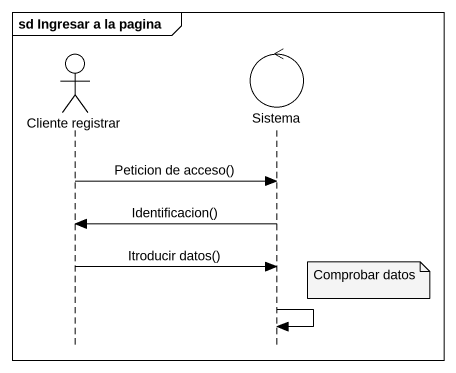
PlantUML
@startuml
mainframe sd Ingresar a la pagina
hide footbox
actor "Cliente registrar" as Cliente_registrar
control Sistema

Cliente_registrar -> Sistema : Peticion de acceso()
Sistema -> Cliente_registrar : Identificacion()
Cliente_registrar -> Sistema : Itroducir datos()
note right of Sistema : Comprobar datos
Sistema -> Sistema
@enduml
